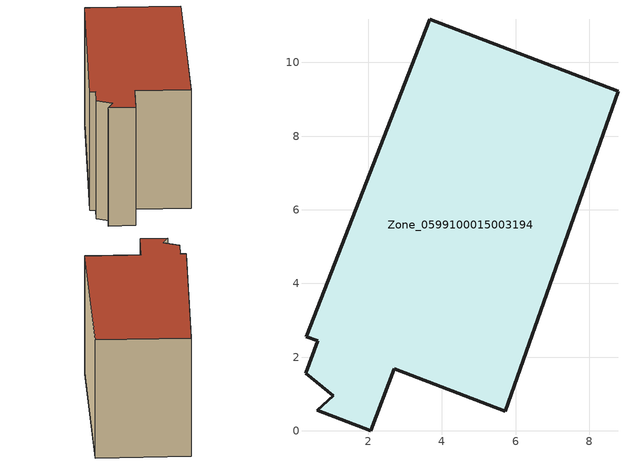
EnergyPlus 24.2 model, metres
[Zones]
Zone_0599100015003194
 floor ground (C_G): 0.32,2.56 3.67,11.18 8.78,9.22 5.72,0.53 2.71,1.68 2.07,0 0.62,0.55 1.05,0.95 0.3,1.57 0.63,2.44 z0.88
 wall outside (C_F): 3.67,11.18 0.32,2.56 0.63,2.44 0.3,1.57 1.05,0.95 0.62,0.55 2.07,0 2.71,1.68 5.72,0.53 8.78,9.22 3.67,11.18 z0.88:8.76
 roof outside (C_R): 1.05,0.95 0.62,0.55 2.07,0 2.71,1.68 5.72,0.53 8.78,9.22 3.67,11.18 0.32,2.56 0.63,2.44 0.3,1.57 z8.76
[BUILDING]
Pand.0599100015003194: North Axis=0; Terrain=City; Loads Convergence Tolerance Value=0.04; Temperature Convergence Tolerance Value=0.4; Solar Distribution=FullExterior; Maximum Number of Warmup Days=25; Minimum Number of Warmup Days=1
[Site:Location]
Rotterdam.The.Hague.AP_ZH_NLD Design_Conditions: Latitude=51.96; Longitude=4.45; Time Zone=1; Elevation=-4.5
[SITE:GROUNDTEMPERATURE:BUILDINGSURFACE]
18, 18, 18, 18, 18, 18, 18, 18, 18, 18, 18, 18
[MATERIAL] Thermal Absorptance=0.9; Solar Absorptance=0.7; Visible Absorptance=0.7
Name | Roughness | Thickness | Conductivity | Density | Specific Heat
G.TI.1965-1974 | MediumSmooth | 0.15 | 0.882353 | 540 | 1210
F.TI.1965-1974 | Rough | 0.3 | 0.697674 | 1920 | 840
R.TI.1965-1974 | MediumRough | 0.2 | 0.232558 | 1500 | 1000
[CONSTRUCTION]
C_G: G.TI.1965-1974
C_F: F.TI.1965-1974
C_R: R.TI.1965-1974
[ZONE]
Zone_0599100015003194: Type=1; Multiplier=1; Ceiling Height=Autocalculate; Volume=Autocalculate; Floor Area=autocalculate; Part of Total Floor Area=Yes
[ZONEINFILTRATION:DESIGNFLOWRATE]
Infil_Zone_0599100015003194: Zone or ZoneList or Space or SpaceList=Zone_0599100015003194; Schedule=AlwaysOn; Design Flow Rate Calculation Method=Flow/Area; Flow Rate per Floor Area=0.003; Constant Term Coefficient=1; Temperature Term Coefficient=0; Velocity Term Coefficient=0; Velocity Squared Term Coefficient=0
[HVACTEMPLATE:ZONE:IDEALLOADSAIRSYSTEM]
Zone_0599100015003194: Maximum Heating Supply Air Temperature=50; Minimum Cooling Supply Air Temperature=13; Maximum Heating Supply Air Humidity Ratio=0.0156; Minimum Cooling Supply Air Humidity Ratio=0.0077; Heating Limit=NoLimit; Cooling Limit=NoLimit; Dehumidification Control Type=ConstantSensibleHeatRatio; Cooling Sensible Heat Ratio=0.7; Dehumidification Setpoint=60; Humidification Control Type=None; Humidification Setpoint=30; Outdoor Air Method=None; Outdoor Air Flow Rate per Person=0.00944; Outdoor Air Flow Rate per Zone Floor Area=0; Outdoor Air Flow Rate per Zone=0; Demand Controlled Ventilation Type=None; Outdoor Air Economizer Type=NoEconomizer; Heat Recovery Type=None; Sensible Heat Recovery Effectiveness=0.7; Latent Heat Recovery Effectiveness=0.65
[ZONECONTROL:THERMOSTAT]
ThermostatControl_Zone_0599100015003194: Zone or ZoneList=Zone_0599100015003194; Control Type Schedule=DualSetpointControlType; Control 1=Thermostat_Zone_0599100015003194; Temperature Difference Between Cutout And Setpoint=0
[THERMOSTATSETPOINT:DUALSETPOINT]
Thermostat_Zone_0599100015003194: Heating Setpoint Temperature Schedule=HeatingSetpoint_Zone_0599100015003194; Cooling Setpoint Temperature Schedule=CoolingSetpoint_Zone_0599100015003194
[SCHEDULE:COMPACT]
HeatingSetpoint_Zone_0599100015003194: Through: 12/31, For: AllDays, Until: 24:00, 21
CoolingSetpoint_Zone_0599100015003194: Through: 12/31, For: AllDays, Until: 24:00, 24
DualSetpointControlType: Through: 12/31, For: AllDays, Until: 24:00, 4
AlwaysOn: Through: 12/31, For: AllDays, Until: 24:00, 1
